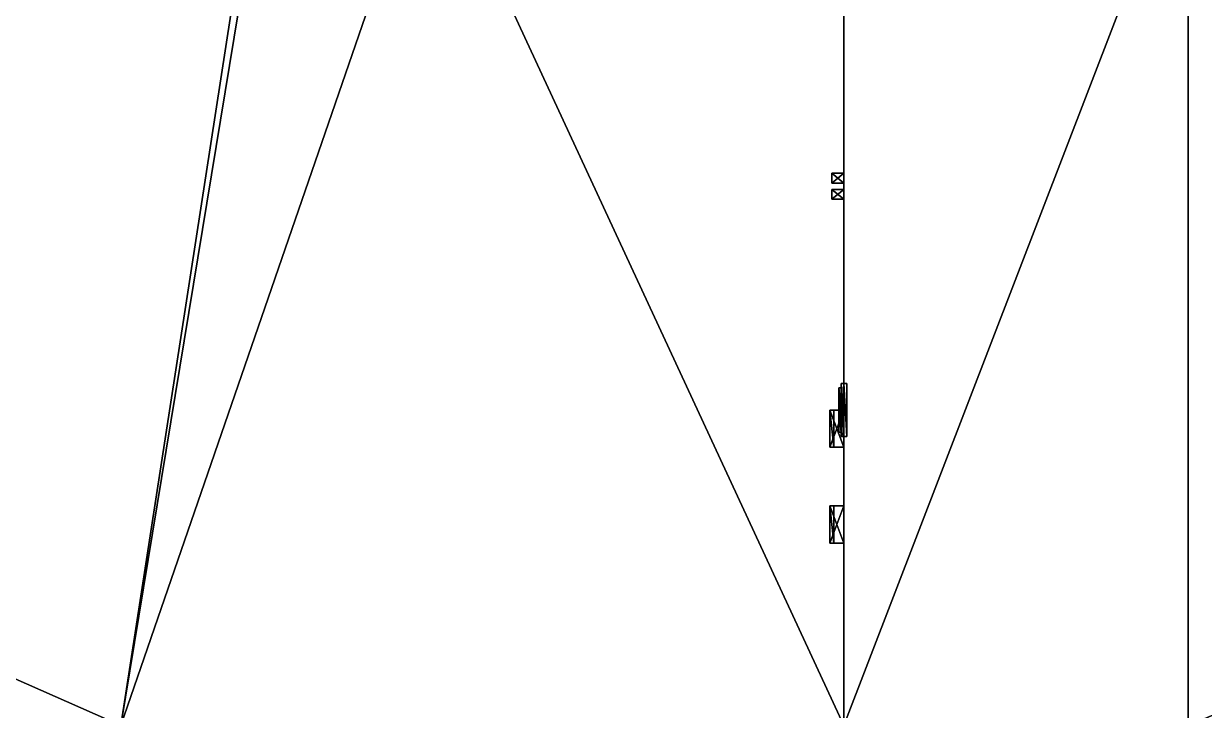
# Model space of a CAD drawing. Header units: metres. Extents: x -124 to 108, y 0 to 201.
# Drawn here: x 18.81 to 36.17, y 32.61 to 42.71 of the extents above; entities that cross this region are included whole.
import ezdxf

# ---------------------------------------------------------------- set-up
doc = ezdxf.new("R2010")
doc.units = ezdxf.units.M
doc.layers.get('0').update_dxf_attribs({"true_color": 0xff5454})

# ---------------------------------------------------------------- blocks, each defined once
blk = doc.blocks.new('winDouble')
for p, q in [((0, 0.954, -0.173), (0.146, 0.954, -0.173)), ((0, 0.954), (0, 0.954, -0.173)), ((0, 0, -0.173), (0, 0.954, -0.173)), ((0, 0), (0, 0.954)), ((0, 0.954), (0.146, 0.954)), ((0.146, 0.954, -0.173), (0.146, 0, -0.173)), ((0.146, 0.954), (0.146, 0.954, -0.173)), ((0.146, 0.954), (0.146, 0)), ((0.237, 0.954), (0.383, 0.954)), ((0.237, 0), (0.237, 0.954)), ((0.237, 0, -0.173), (0.237, 0.954, -0.173)), ((0.237, 0.954, -0.173), (0.383, 0.954, -0.173)), ((0.237, 0.954), (0.237, 0.954, -0.173)), ((0.383, 0.954), (0.383, 0)), ((0.383, 0.954), (0.383, 0.954, -0.173)), ((0.383, 0.954, -0.173), (0.383, 0, -0.173)), ((0.383, 0), (0.237, 0)), ((0.383, 0, -0.173), (0.237, 0, -0.173)), ((0.237, 0), (0.237, 0, -0.173)), ((0.383, 0), (0.383, 0, -0.173)), ((0, 0), (0, 0, -0.173)), ((0.146, 0, -0.173), (0, 0, -0.173)), ((0.146, 0), (0, 0)), ((0.146, 0), (0.146, 0, -0.173))]:
    blk.add_line(p, q)
at = {"color": 45, "true_color": 0x9b7d59}
mesh = blk.add_polyface(dxfattribs=at)
corners = [(0.146, 0.954), (0, 0.954, -0.173), (0.146, 0.954, -0.173), (0, 0.954)]
mesh.append_faces([[corners[k] for k in face] for face in [(0, 1, 2), (1, 0, 3)]], dxfattribs={"vtx0": -1, "color": 45})
mesh = blk.add_polyface(dxfattribs=at)
corners = [(0, 0.954, -0.173), (0, 0), (0, 0, -0.173), (0, 0.954)]
mesh.append_faces([[corners[k] for k in face] for face in [(0, 1, 2), (1, 0, 3)]], dxfattribs={"vtx0": -1, "color": 45})
at = {"color": 18, "true_color": 0x000000}
mesh = blk.add_polyface(dxfattribs=at)
corners = [(0.146, 0, -0.173), (0, 0.954, -0.173), (0, 0, -0.173), (0.146, 0.954, -0.173)]
mesh.append_faces([[corners[k] for k in face] for face in [(0, 1, 2), (1, 0, 3)]], dxfattribs={"vtx0": -1, "color": 18})
at = {"color": 45, "true_color": 0x9b7d59}
mesh = blk.add_polyface(dxfattribs=at)
corners = [(0.146, 0), (0.146, 0.954, -0.173), (0.146, 0, -0.173), (0.146, 0.954)]
mesh.append_faces([[corners[k] for k in face] for face in [(0, 1, 2), (1, 0, 3)]], dxfattribs={"vtx0": -1, "color": 45})
at = {"color": 18, "true_color": 0x000000}
mesh = blk.add_polyface(dxfattribs=at)
corners = [(0.383, 0, -0.173), (0.237, 0.954, -0.173), (0.237, 0, -0.173), (0.383, 0.954, -0.173)]
mesh.append_faces([[corners[k] for k in face] for face in [(0, 1, 2), (1, 0, 3)]], dxfattribs={"vtx0": -1, "color": 18})
at = {"color": 45, "true_color": 0x9b7d59}
mesh = blk.add_polyface(dxfattribs=at)
corners = [(0.383, 0.954), (0.237, 0.954, -0.173), (0.383, 0.954, -0.173), (0.237, 0.954)]
mesh.append_faces([[corners[k] for k in face] for face in [(0, 1, 2), (1, 0, 3)]], dxfattribs={"vtx0": -1, "color": 45})
mesh = blk.add_polyface(dxfattribs=at)
corners = [(0.237, 0, -0.173), (0.237, 0.954), (0.237, 0), (0.237, 0.954, -0.173)]
mesh.append_faces([[corners[k] for k in face] for face in [(0, 1, 2), (1, 0, 3)]], dxfattribs={"vtx0": -1, "color": 45})
mesh = blk.add_polyface(dxfattribs=at)
corners = [(0.383, 0.954), (0.383, 0, -0.173), (0.383, 0), (0.383, 0.954, -0.173)]
mesh.append_faces([[corners[k] for k in face] for face in [(0, 1, 2), (1, 0, 3)]], dxfattribs={"vtx0": -1, "color": 45})
mesh = blk.add_polyface(dxfattribs=at)
corners = [(0.237, 0), (0.383, 0, -0.173), (0.237, 0, -0.173), (0.383, 0)]
mesh.append_faces([[corners[k] for k in face] for face in [(0, 1, 2), (1, 0, 3)]], dxfattribs={"vtx0": -1, "color": 45})
mesh = blk.add_polyface(dxfattribs=at)
corners = [(0, 0), (0.146, 0, -0.173), (0, 0, -0.173), (0.146, 0)]
mesh.append_faces([[corners[k] for k in face] for face in [(0, 1, 2), (1, 0, 3)]], dxfattribs={"vtx0": -1, "color": 45})
blk = doc.blocks.new('winBasic')
for p, q in [((0.548, 0.886), (0, 0.886)), ((0, 0.886), (0, 0.886, -0.205)), ((0.548, 0.886, -0.205), (0, 0.886, -0.205)), ((0, 0.886, -0.205), (0, 0.516, -0.205)), ((0, 0.886), (0, 0)), ((0.548, 0.886), (0.548, 0.886, -0.205)), ((0.548, 0), (0.548, 0.886)), ((0.548, 0.516, -0.205), (0.548, 0.886, -0.205)), ((0, 0.516, -0.205), (0.548, 0.516, -0.205)), ((0, 0.454, -0.143), (0.548, 0.454, -0.143)), ((0, 0.392, -0.205), (0, 0, -0.205)), ((0, 0.392, -0.205), (0.548, 0.392, -0.205)), ((0.548, 0, -0.205), (0.548, 0.392, -0.205)), ((0, 0), (0.548, 0)), ((0, 0), (0, 0, -0.205)), ((0.548, 0), (0.548, 0, -0.205)), ((0, 0, -0.205), (0.548, 0, -0.205))]:
    blk.add_line(p, q)
at = {"extrusion": (-1, 0, 1.34871e-19)}
blk.add_arc((-0.454, -0.205), 0.0619, 0, 180, dxfattribs=at)
at = {"extrusion": (-1, -1.2581e-32, 1.34871e-19)}
blk.add_arc((-0.454, -0.205, -0.548), 0.0619, 360, 180, dxfattribs=at)
at = {"color": 45, "true_color": 0x9b7d59}
mesh = blk.add_polyface(dxfattribs=at)
corners = [(0.548, 0.886), (0, 0.886, -0.205), (0.548, 0.886, -0.205), (0, 0.886)]
mesh.append_faces([[corners[k] for k in face] for face in [(0, 1, 2), (1, 0, 3)]], dxfattribs={"vtx0": -1, "color": 45})
mesh = blk.add_polyface(dxfattribs=at)
corners = [(0, 0.392, -0.205), (0, 0), (0, 0, -0.205), (0, 0.454, -0.143), (0, 0.886), (0, 0.516, -0.205), (0, 0.886, -0.205)]
mesh.append_faces([[corners[k] for k in face] for face in [(0, 1, 2), (4, 5, 6)]], dxfattribs={"vtx0": -1, "color": 45})
mesh.append_faces([[corners[k] for k in face] for face in [(1, 3, 4)]], dxfattribs={"vtx0": -1, "vtx1": -1, "color": 45})
mesh.append_faces([[corners[k] for k in face] for face in [(1, 0, 3), (4, 3, 5)]], dxfattribs={"vtx0": -1, "vtx2": -1, "color": 45})
at = {"color": 18, "true_color": 0x000000}
mesh = blk.add_polyface(dxfattribs=at)
corners = [(0, 0.516, -0.205), (0.548, 0.886, -0.205), (0, 0.886, -0.205), (0.548, 0.516, -0.205)]
mesh.append_faces([[corners[k] for k in face] for face in [(0, 1, 2), (1, 0, 3)]], dxfattribs={"vtx0": -1, "color": 18})
at = {"color": 45, "true_color": 0x9b7d59}
mesh = blk.add_polyface(dxfattribs=at)
corners = [(0.548, 0), (0.548, 0.392, -0.205), (0.548, 0, -0.205), (0.548, 0.454, -0.143), (0.548, 0.886), (0.548, 0.516, -0.205), (0.548, 0.886, -0.205)]
mesh.append_faces([[corners[k] for k in face] for face in [(0, 1, 2), (5, 4, 6)]], dxfattribs={"vtx0": -1, "color": 45})
mesh.append_faces([[corners[k] for k in face] for face in [(1, 0, 3), (3, 4, 5)]], dxfattribs={"vtx0": -1, "vtx1": -1, "color": 45})
mesh.append_faces([[corners[k] for k in face] for face in [(3, 0, 4)]], dxfattribs={"vtx0": -1, "vtx2": -1, "color": 45})
at = {"color": 37, "true_color": 0x7b6641}
mesh = blk.add_polyface(dxfattribs=at)
corners = [(0, 0.454, -0.143), (0.548, 0.516, -0.205), (0, 0.516, -0.205), (0.548, 0.454, -0.143)]
mesh.append_faces([[corners[k] for k in face] for face in [(0, 1, 2), (1, 0, 3)]], dxfattribs={"vtx0": -1, "color": 37})
mesh = blk.add_polyface(dxfattribs=at)
corners = [(0.548, 0.392, -0.205), (0, 0.454, -0.143), (0, 0.392, -0.205), (0.548, 0.454, -0.143)]
mesh.append_faces([[corners[k] for k in face] for face in [(0, 1, 2), (1, 0, 3)]], dxfattribs={"vtx0": -1, "color": 37})
at = {"color": 18, "true_color": 0x000000}
mesh = blk.add_polyface(dxfattribs=at)
corners = [(0.548, 0, -0.205), (0, 0.392, -0.205), (0, 0, -0.205), (0.548, 0.392, -0.205)]
mesh.append_faces([[corners[k] for k in face] for face in [(0, 1, 2), (1, 0, 3)]], dxfattribs={"vtx0": -1, "color": 18})
at = {"color": 45, "true_color": 0x9b7d59}
mesh = blk.add_polyface(dxfattribs=at)
corners = [(0, 0), (0.548, 0, -0.205), (0, 0, -0.205), (0.548, 0)]
mesh.append_faces([[corners[k] for k in face] for face in [(0, 1, 2), (1, 0, 3)]], dxfattribs={"vtx0": -1, "color": 45})
blk = doc.blocks.new('door_ii')
for p, q in [((0, 2.038), (0, 1.962)), ((0, 2.038), (0, 2.038, 0.046)), ((0, 1.962), (0, 2.038, 0.046)), ((0.778, 1.962, -0.035), (0, 1.962, -0.035)), ((0, 1.962, -0.035), (0, 0, -0.035)), ((0, 1.962), (0, 0)), ((0, 1.962), (0, 1.962, -0.035)), ((0, 1.962), (0.778, 1.962)), ((0.389, 1.931, -0.071), (0.064, 1.607, -0.071)), ((0.389, 1.931, -0.035), (0.064, 1.607, -0.035)), ((0.713, 1.607, -0.071), (0.389, 1.931, -0.071)), ((0.713, 1.607, -0.035), (0.389, 1.931, -0.035)), ((0.389, 1.931, -0.071), (0.389, 1.931, -0.035)), ((0.778, 1.962), (0.778, 2.038)), ((0.778, 2.038), (0.778, 2.038, 0.046)), ((0.778, 1.962), (0.778, 2.038, 0.046)), ((0.778, 0, -0.035), (0.778, 1.962, -0.035)), ((0.778, 0), (0.778, 1.962)), ((0.778, 1.962), (0.778, 1.962, -0.035)), ((0.064, 1.607, -0.071), (0.064, 0, -0.071)), ((0.064, 1.607, -0.071), (0.064, 1.607, -0.035)), ((0.064, 1.607, -0.035), (0.064, 0, -0.035)), ((0.713, 0, -0.071), (0.713, 1.607, -0.071)), ((0.713, 0, -0.035), (0.713, 1.607, -0.035)), ((0.713, 1.607, -0.071), (0.713, 1.607, -0.035)), ((0, 0, -0.035), (0.064, 0, -0.035)), ((0, 0), (0.778, 0)), ((0, 0), (0, 0, -0.035)), ((0.064, 0, -0.071), (0.064, 0, -0.035)), ((0.064, 0, -0.071), (0.713, 0, -0.071)), ((0.713, 0, -0.071), (0.713, 0, -0.035)), ((0.713, 0, -0.035), (0.778, 0, -0.035)), ((0.778, 0), (0.778, 0, -0.035))]:
    blk.add_line(p, q)
at = {"color": 35, "true_color": 0x927150}
for p, q in [((0.778, 2.038), (0, 2.038)), ((0.778, 2.038, 0.046), (0, 2.038, 0.046))]:
    blk.add_line(p, q, dxfattribs=at)
at = {"color": 45, "true_color": 0xaa8f5f}
mesh = blk.add_polyface(dxfattribs=at)
corners = [(0, 2.038), (0, 1.962), (0, 2.038, 0.046)]
mesh.append_faces([[corners[k] for k in face] for face in [(0, 1, 2)]], dxfattribs={"color": 45})
mesh = blk.add_polyface(dxfattribs=at)
corners = [(0, 2.038, 0.046), (0.778, 2.038), (0, 2.038), (0.778, 2.038, 0.046)]
mesh.append_faces([[corners[k] for k in face] for face in [(0, 1, 2), (1, 0, 3)]], dxfattribs={"vtx0": -1, "color": 45})
at = {"color": 35, "true_color": 0x927150}
mesh = blk.add_polyface(dxfattribs=at)
corners = [(0.778, 1.962), (0, 2.038, 0.046), (0, 1.962), (0.778, 2.038, 0.046)]
mesh.append_faces([[corners[k] for k in face] for face in [(0, 1, 2), (1, 0, 3)]], dxfattribs={"vtx0": -1, "color": 35})
at = {"color": 45, "true_color": 0xaa8f5f}
mesh = blk.add_polyface(dxfattribs=at)
corners = [(0.778, 0, -0.035), (0.713, 1.607, -0.035), (0.713, 0, -0.035), (0.064, 0, -0.035), (0, 1.962, -0.035), (0, 0, -0.035), (0.064, 1.607, -0.035), (0.389, 1.931, -0.035), (0.778, 1.962, -0.035)]
mesh.append_faces([[corners[k] for k in face] for face in [(0, 1, 2), (3, 4, 5)]], dxfattribs={"vtx0": -1, "color": 45})
mesh.append_faces([[corners[k] for k in face] for face in [(4, 7, 8), (8, 1, 0)]], dxfattribs={"vtx0": -1, "vtx1": -1, "color": 45})
mesh.append_faces([[corners[k] for k in face] for face in [(4, 3, 6), (4, 6, 7), (8, 7, 1)]], dxfattribs={"vtx0": -1, "vtx2": -1, "color": 45})
mesh = blk.add_polyface(dxfattribs=at)
corners = [(0.778, 1.962), (0, 1.962, -0.035), (0.778, 1.962, -0.035), (0, 1.962)]
mesh.append_faces([[corners[k] for k in face] for face in [(0, 1, 2), (1, 0, 3)]], dxfattribs={"vtx0": -1, "color": 45})
mesh = blk.add_polyface(dxfattribs=at)
corners = [(0, 1.962, -0.035), (0, 0), (0, 0, -0.035), (0, 1.962)]
mesh.append_faces([[corners[k] for k in face] for face in [(0, 1, 2), (1, 0, 3)]], dxfattribs={"vtx0": -1, "color": 45})
mesh = blk.add_polyface(dxfattribs=at)
corners = [(0.389, 1.931, -0.071), (0.064, 1.607, -0.035), (0.064, 1.607, -0.071), (0.389, 1.931, -0.035)]
mesh.append_faces([[corners[k] for k in face] for face in [(0, 1, 2), (1, 0, 3)]], dxfattribs={"vtx0": -1, "color": 45})
at = {"color": 28, "true_color": 0x130f0a}
mesh = blk.add_polyface(dxfattribs=at)
corners = [(0.713, 0, -0.071), (0.064, 1.607, -0.071), (0.064, 0, -0.071), (0.389, 1.931, -0.071), (0.713, 1.607, -0.071)]
mesh.append_faces([[corners[k] for k in face] for face in [(0, 1, 2), (3, 0, 4)]], dxfattribs={"vtx0": -1, "color": 28})
mesh.append_faces([[corners[k] for k in face] for face in [(1, 0, 3)]], dxfattribs={"vtx0": -1, "vtx1": -1, "color": 28})
at = {"color": 45, "true_color": 0xaa8f5f}
mesh = blk.add_polyface(dxfattribs=at)
corners = [(0.389, 1.931, -0.035), (0.713, 1.607, -0.071), (0.713, 1.607, -0.035), (0.389, 1.931, -0.071)]
mesh.append_faces([[corners[k] for k in face] for face in [(0, 1, 2), (1, 0, 3)]], dxfattribs={"vtx0": -1, "color": 45})
mesh = blk.add_polyface(dxfattribs=at)
corners = [(0.778, 2.038, 0.046), (0.778, 1.962), (0.778, 2.038)]
mesh.append_faces([[corners[k] for k in face] for face in [(0, 1, 2)]], dxfattribs={"color": 45})
mesh = blk.add_polyface(dxfattribs=at)
corners = [(0.778, 1.962), (0.778, 0, -0.035), (0.778, 0), (0.778, 1.962, -0.035)]
mesh.append_faces([[corners[k] for k in face] for face in [(0, 1, 2), (1, 0, 3)]], dxfattribs={"vtx0": -1, "color": 45})
mesh = blk.add_polyface(dxfattribs=at)
corners = [(0.064, 1.607, -0.071), (0.064, 0, -0.035), (0.064, 0, -0.071), (0.064, 1.607, -0.035)]
mesh.append_faces([[corners[k] for k in face] for face in [(0, 1, 2), (1, 0, 3)]], dxfattribs={"vtx0": -1, "color": 45})
mesh = blk.add_polyface(dxfattribs=at)
corners = [(0.713, 1.607, -0.035), (0.713, 0, -0.071), (0.713, 0, -0.035), (0.713, 1.607, -0.071)]
mesh.append_faces([[corners[k] for k in face] for face in [(0, 1, 2), (1, 0, 3)]], dxfattribs={"vtx0": -1, "color": 45})
mesh = blk.add_polyface(dxfattribs=at)
corners = [(0, 0), (0.064, 0, -0.035), (0, 0, -0.035), (0.713, 0, -0.035), (0.778, 0, -0.035), (0.778, 0), (0.713, 0, -0.071), (0.064, 0, -0.071)]
mesh.append_faces([[corners[k] for k in face] for face in [(0, 1, 2), (4, 0, 5), (1, 6, 7)]], dxfattribs={"vtx0": -1, "color": 45})
mesh.append_faces([[corners[k] for k in face] for face in [(3, 0, 4), (6, 1, 3)]], dxfattribs={"vtx0": -1, "vtx1": -1, "color": 45})
mesh.append_faces([[corners[k] for k in face] for face in [(1, 0, 3)]], dxfattribs={"vtx0": -1, "vtx1": -1, "vtx2": -1, "color": 45})
blk = doc.blocks.new('Component_1')
for p, q in [((30.864, 45.542), (30.864, 32.385)), ((30.864, 45.542, 20.295), (30.864, 32.385, 20.295))]:
    blk.add_line(p, q)
at = {"extrusion": (1, 0, 0)}
for name, p in [('winDouble', (40.125, 14.289, 30.864)), ('door_ii', (36.638, 0, 30.864)), ('winBasic', (36.478, 6.551, 30.864)), ('winBasic', (35.07, 13.251, 30.864))]:
    blk.add_blockref(name, p, dxfattribs=at)
mesh = blk.add_polyface()
corners = [(98.864, 30.909), (89.725, 8.974), (87.548, 30.909), (96.817, 14.094), (98.496, 14.094), (98.496, 12.414), (96.817, 12.414), (101.266, 8.974), (98.864, 23.105), (101.266, 23.105), (-20.488, 200.884), (-36.244, 166.56), (-36.244, 200.884), (-62.798, 120.046), (-62.798, 166.56), (-62.798, 96.837), (-62.798, 69.072), (28.083, 69.072), (-20.488, 166.56), (4.432, 132.3), (4.432, 166.56), (28.083, 132.3), (28.083, 88.431), (52.935, 88.431), (28.083, 66.461), (35.931, 66.461), (35.931, 59.93), (58.512, 70.266), (71.214, 59.93), (58.512, 82.925), (78.994, 70.266), (71.214, 47.173), (86.711, 98.936), (52.935, 98.936), (78.994, 82.925), (35.931, 45.542), (35.931, 47.173), (35.931, 32.385), (35.931, 12.9), (56.228, 30.62), (71.014, 30.62), (71.014, 7.874), (89.725, 7.874), (86.711, 60.802), (87.548, 60.802), (29.124, 8.345), (29.124, 12.9), (56.228, 8.345), (30.864, 32.385), (30.864, 45.542), (-93.476, 160.296), (-109.828, 96.837), (-109.828, 160.296), (-93.476, 120.046)]
mesh.append_faces([[corners[k] for k in face] for face in [(7, 8, 9), (10, 11, 12), (11, 13, 14), (19, 18, 20), (32, 23, 33), (31, 35, 36), (2, 43, 44), (38, 45, 46), (35, 48, 49), (50, 51, 52)]], dxfattribs={"vtx0": -1})
mesh.append_faces([[corners[k] for k in face] for face in [(0, 1, 2), (3, 0, 4), (4, 0, 5), (1, 6, 7), (6, 1, 3), (8, 5, 0), (15, 11, 16), (16, 11, 17), (18, 11, 10), (17, 23, 24), (24, 23, 25), (25, 23, 26), (26, 27, 28), (27, 23, 29), (28, 30, 31), (29, 32, 34), (34, 32, 30), (37, 31, 38), (39, 31, 40), (40, 31, 41), (41, 31, 42), (43, 30, 32), (42, 2, 1), (45, 38, 47), (47, 38, 39), (48, 35, 37), (51, 53, 15)]], dxfattribs={"vtx0": -1, "vtx1": -1})
mesh.append_faces([[corners[k] for k in face] for face in [(1, 0, 3), (7, 5, 8), (13, 11, 15), (17, 11, 18), (17, 18, 19), (26, 23, 27), (23, 32, 29), (35, 31, 37), (38, 31, 39), (42, 31, 30), (42, 30, 2), (2, 30, 43)]], dxfattribs={"vtx0": -1, "vtx1": -1, "vtx2": -1})
mesh.append_faces([[corners[k] for k in face] for face in [(7, 6, 5), (17, 19, 21), (17, 21, 22), (17, 22, 23), (28, 27, 30), (51, 50, 53), (15, 53, 13)]], dxfattribs={"vtx0": -1, "vtx2": -1})
mesh = blk.add_polyface()
corners = [(-62.798, 69.072, 20.295), (-123.753, 32.385, 20.295), (-123.753, 69.072, 20.295), (20.234, 32.385, 20.295), (25.908, 69.072, 20.295), (24.768, 59.93, 20.295), (25.908, 66.461, 20.295), (35.931, 59.93, 20.295), (35.931, 66.461, 20.295), (24.768, 45.542, 20.295), (30.864, 32.385, 20.295), (30.864, 45.542, 20.295)]
mesh.append_faces([[corners[k] for k in face] for face in [(0, 1, 2), (7, 6, 8), (10, 9, 11)]], dxfattribs={"vtx0": -1})
mesh.append_faces([[corners[k] for k in face] for face in [(1, 0, 3), (5, 6, 7), (3, 9, 10), (9, 3, 5)]], dxfattribs={"vtx0": -1, "vtx1": -1})
mesh.append_faces([[corners[k] for k in face] for face in [(3, 4, 5)]], dxfattribs={"vtx0": -1, "vtx1": -1, "vtx2": -1})
mesh.append_faces([[corners[k] for k in face] for face in [(3, 0, 4), (5, 4, 6)]], dxfattribs={"vtx0": -1, "vtx2": -1})
mesh = blk.add_polyface()
corners = [(30.864, 45.542, 20.295), (30.864, 32.385, 14.949), (30.864, 32.385, 20.295), (30.864, 35.07, 14.138), (30.864, 32.385), (30.864, 35.617, 14.138), (30.864, 35.617, 13.251), (30.864, 40.125, 15.243), (30.864, 36.478, 7.437), (30.864, 37.025, 7.437), (30.864, 37.025, 6.551), (30.864, 37.416, 2.038), (30.864, 37.416, 1.962), (30.864, 37.416), (30.864, 40.271, 15.243), (30.864, 40.361, 15.243), (30.864, 40.271, 14.289), (30.864, 40.508, 15.243), (30.864, 40.508, 14.289), (30.864, 43.574, 14.344), (30.864, 44.122, 14.344), (30.864, 44.122, 13.458), (30.864, 44.418, 8.59), (30.864, 44.418, 7.704), (30.864, 44.506, 2.326), (30.864, 44.734), (30.864, 45.542), (30.864, 45.542, 15.515), (30.864, 43.832, 2.326), (30.864, 43.871, 7.704), (30.864, 43.871, 8.59), (30.864, 40.125, 14.289), (30.864, 43.604), (30.864, 40.361, 14.289), (30.864, 43.574, 13.458), (30.864, 36.638, 2.038), (30.864, 36.478, 6.551), (30.864, 35.07, 13.251), (30.864, 36.638), (30.864, 36.638, 1.962)]
mesh.append_faces([[corners[k] for k in face] for face in [(0, 1, 2), (26, 0, 27), (38, 35, 39)]], dxfattribs={"vtx0": -1})
mesh.append_faces([[corners[k] for k in face] for face in [(1, 3, 4), (3, 0, 5), (5, 0, 6), (8, 7, 9), (9, 7, 10), (11, 7, 12), (12, 7, 13), (7, 0, 14), (14, 15, 16), (15, 0, 17), (17, 0, 18), (19, 0, 20), (20, 0, 21), (22, 0, 23), (24, 0, 25), (25, 0, 26), (28, 29, 24), (29, 28, 30), (13, 31, 32), (31, 13, 7), (33, 16, 15), (34, 18, 19), (32, 30, 28), (30, 21, 22), (10, 35, 36), (35, 10, 11), (4, 37, 38), (37, 4, 3), (36, 6, 8)]], dxfattribs={"vtx0": -1, "vtx1": -1})
mesh.append_faces([[corners[k] for k in face] for face in [(1, 0, 3), (6, 0, 7), (6, 7, 8), (10, 7, 11), (14, 0, 15), (18, 0, 19), (21, 0, 22), (23, 0, 24), (32, 16, 33), (32, 18, 34), (32, 34, 30), (38, 6, 36), (38, 36, 35)]], dxfattribs={"vtx0": -1, "vtx1": -1, "vtx2": -1})
mesh.append_faces([[corners[k] for k in face] for face in [(24, 29, 23), (32, 31, 16), (32, 33, 18), (30, 34, 21), (38, 37, 6)]], dxfattribs={"vtx0": -1, "vtx2": -1})

msp = doc.modelspace()

# ---------------------------------------------------------------- block references
msp.add_blockref('Component_1', (0, 0))

doc.saveas('drawing.dxf')
